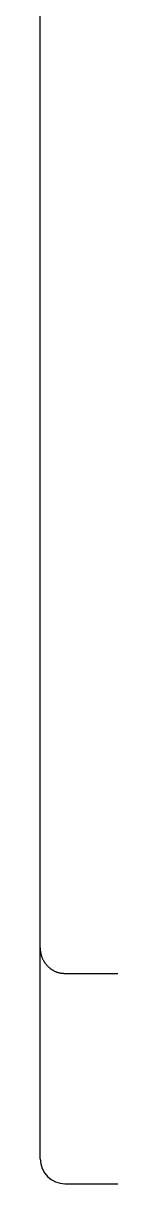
# Model space of a CAD drawing. Extents: x 867151 to 1787449, y -2071112 to -1028603.
# Drawn here: x 871103.45 to 871104.58, y -1032707.43 to -1032688.7 of the extents above; entities that cross this region are included whole.
import ezdxf

# ---------------------------------------------------------------- set-up
doc = ezdxf.new("R2010")
doc.units = 0
doc.header["$LTSCALE"] = 4
doc.header["$MEASUREMENT"] = 0
doc.layers.get('0').update_dxf_attribs({"linetype": 'CONTINUOUS'})
doc.layers.add('20000_FRONT_O', color=7, linetype='CONTINUOUS')

# ---------------------------------------------------------------- blocks, each defined once
blk = doc.blocks.new('CPU')
at = {"layer": '20000_FRONT_O', "color": 7, "linetype": 'Continuous'}
for p, q in [((82726.958, 10993.593), (82726.958, 11046.348)), ((82727.358, 10996.587), (82729.905, 10996.587)), ((82727.358, 10993.193), (82780.818, 10993.193))]:
    blk.add_line(p, q, dxfattribs=at)
blk.add_lwpolyline([(82726.958, 10996.998), (82726.958, 10996.988), (82726.958, 10996.978), (82726.959, 10996.968), (82726.96, 10996.958), (82726.961, 10996.948), (82726.962, 10996.938), (82726.964, 10996.928), (82726.966, 10996.918), (82726.968, 10996.908), (82726.97, 10996.898), (82726.972, 10996.889), (82726.975, 10996.879), (82726.978, 10996.869), (82726.981, 10996.86), (82726.985, 10996.851), (82726.988, 10996.841), (82726.992, 10996.832), (82726.996, 10996.823), (82727, 10996.814), (82727.005, 10996.805), (82727.009, 10996.796), (82727.014, 10996.788), (82727.019, 10996.779), (82727.025, 10996.771), (82727.03, 10996.763), (82727.036, 10996.754), (82727.042, 10996.746), (82727.048, 10996.739), (82727.054, 10996.731), (82727.06, 10996.724), (82727.067, 10996.716), (82727.074, 10996.709), (82727.08, 10996.702), (82727.087, 10996.696), (82727.095, 10996.689), (82727.102, 10996.682), (82727.11, 10996.676), (82727.117, 10996.67), (82727.125, 10996.664), (82727.133, 10996.659), (82727.141, 10996.653), (82727.149, 10996.648), (82727.157, 10996.643), (82727.165, 10996.638), (82727.174, 10996.634), (82727.182, 10996.629), (82727.191, 10996.625), (82727.2, 10996.621), (82727.209, 10996.617), (82727.218, 10996.614), (82727.227, 10996.61), (82727.236, 10996.607), (82727.245, 10996.604), (82727.254, 10996.602), (82727.263, 10996.599), (82727.273, 10996.597), (82727.282, 10996.595), (82727.291, 10996.593), (82727.301, 10996.592), (82727.31, 10996.59), (82727.32, 10996.589), (82727.329, 10996.589), (82727.339, 10996.588), (82727.348, 10996.588), (82727.358, 10996.587)], dxfattribs=at)
blk.add_arc((82727.358, 10993.593), 0.4, 180, 270, dxfattribs=at)

msp = doc.modelspace()

# ---------------------------------------------------------------- block references
msp.add_blockref('CPU', (788376.488, -1043700.624))

doc.saveas('drawing.dxf')
